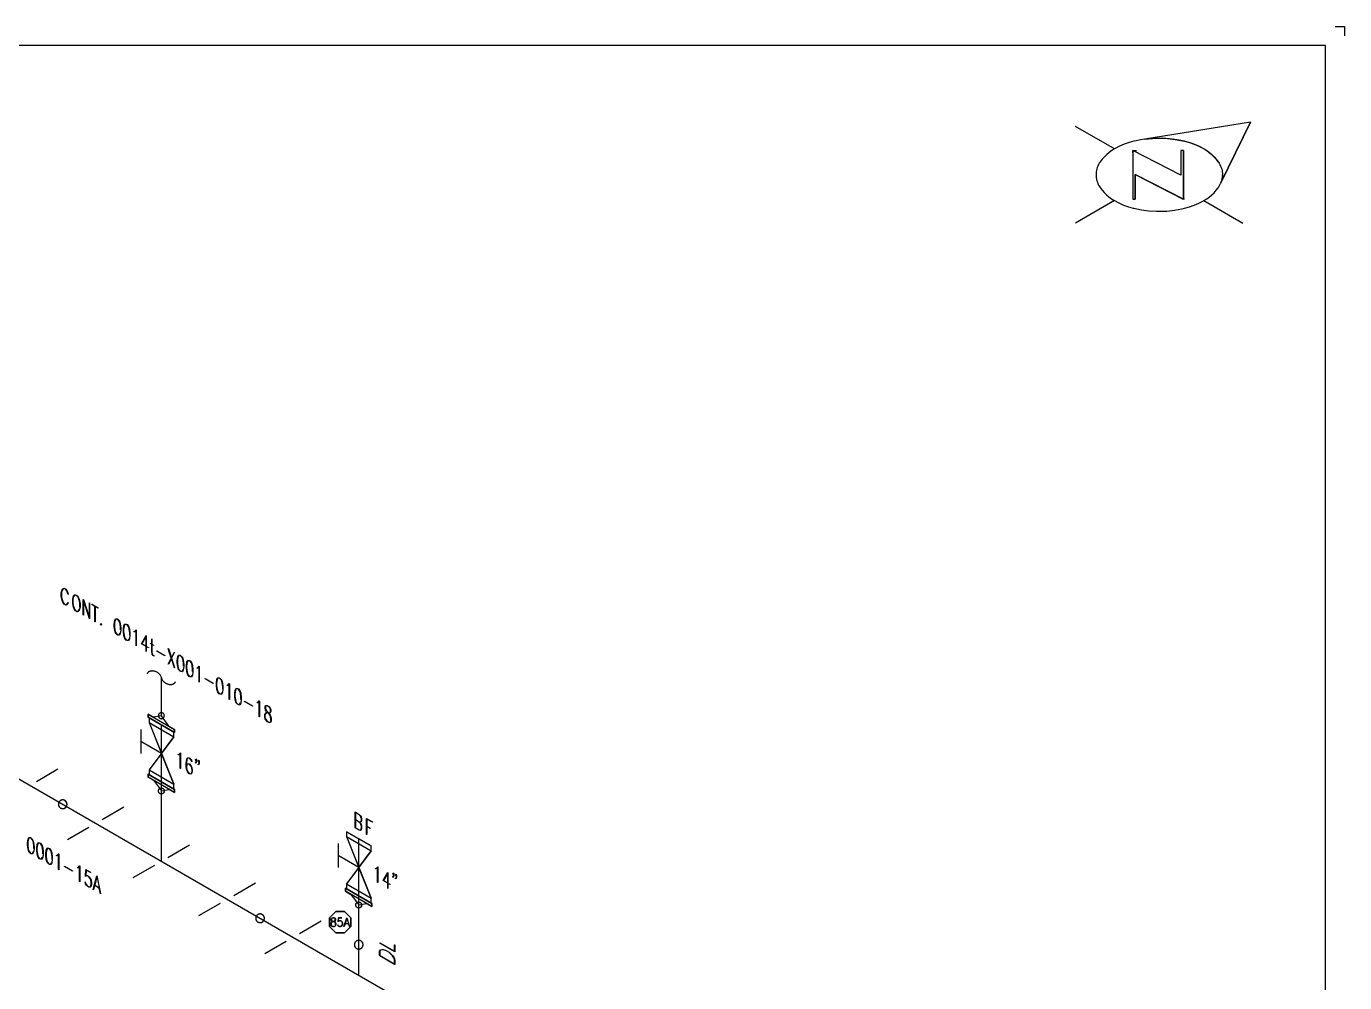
# Model space of a CAD drawing. Extents: x 0 to 17.2, y 0.1 to 11.3.
# Drawn here: x 8.57 to 17.21, y 5.03 to 11.29 of the extents above; entities that cross this region are included whole.
import ezdxf

# ---------------------------------------------------------------- set-up
doc = ezdxf.new("R2010")
doc.units = 0
doc.layers.get('0').update_dxf_attribs({"linetype": 'CONTINUOUS'})
for name, color, linetype in [('3', 1, 'CONTINUOUS'), ('BORDER', 3, 'CONTINUOUS'), ('BORDERTEXT', 7, 'CONTINUOUS'), ('COMP', 1, 'CONTINUOUS'), ('Continuation', 7, 'CONTINUOUS'), ('FITTINGS', 4, 'CONTINUOUS'), ('PART_PCML', 7, 'CONTINUOUS'), ('PIPE', 7, 'CONTINUOUS'), ('PIPE-ANNO', 150, 'CONTINUOUS'), ('TEXT', 7, 'CONTINUOUS'), ('UNAS.PIPE', 251, 'CONTINUOUS'), ('Welds', 7, 'CONTINUOUS')]:
    doc.layers.add(name, color=color, linetype=linetype)

msp = doc.modelspace()

# ---------------------------------------------------------------- linework, layer by layer
for points in [[(17.143, 11.2918), (17.2051, 11.2918)], [(17.2051, 11.2918), (17.2051, 11.2296)], [(10.9867, 5.2807), (10.9867, 5.236), (10.8873, 5.2934), (10.8873, 5.2951), (10.9846, 5.239), (10.9846, 5.2819), (10.9867, 5.2807)], [(10.9484, 5.2325), (10.9627, 5.2201), (10.9723, 5.2105), (10.982, 5.1967), (10.9867, 5.1817), (10.9867, 5.1528), (10.8863, 5.2107), (10.8863, 5.2396), (10.8911, 5.2491), (10.9007, 5.2519), (10.9104, 5.2503), (10.9247, 5.2461), (10.9484, 5.2325)], [(10.925, 5.2441), (10.9112, 5.2483), (10.9021, 5.2495), (10.8929, 5.2472), (10.8884, 5.2382), (10.8884, 5.2113), (10.9846, 5.1557), (10.9846, 5.1826), (10.9801, 5.1968), (10.971, 5.2097), (10.9619, 5.219), (10.9481, 5.2308)]]:
    msp.add_lwpolyline(points)
at = {"layer": '3'}
for points in [[(9.4669, 6.3051), (9.468, 6.3044), (9.4691, 6.3036), (9.4701, 6.3027), (9.4711, 6.3018), (9.472, 6.3008), (9.4729, 6.2997), (9.4736, 6.2986), (9.4743, 6.2974), (9.4749, 6.2962), (9.4754, 6.2949), (9.4758, 6.2937), (9.4761, 6.2923), (9.4764, 6.291), (9.4765, 6.2897), (9.4766, 6.2883), (9.4765, 6.287), (9.4764, 6.2856), (9.4761, 6.2843), (9.4758, 6.283), (9.4754, 6.2817), (9.4749, 6.2804), (9.4743, 6.2792), (9.4736, 6.278), (9.4729, 6.2769), (9.472, 6.2758), (9.4711, 6.2748), (9.4701, 6.2739), (9.4691, 6.273), (9.468, 6.2722), (9.4669, 6.2715), (9.4657, 6.2709), (9.4644, 6.2703), (9.4632, 6.2699), (9.4619, 6.2695), (9.4605, 6.2692), (9.4592, 6.269), (9.4578, 6.2689), (9.4565, 6.2689), (9.4551, 6.269), (9.4538, 6.2692), (9.4525, 6.2695), (9.4512, 6.2699), (9.4499, 6.2703), (9.4475, 6.2715), (9.4475, 6.2715), (9.4463, 6.2722), (9.4452, 6.273), (9.4442, 6.2739), (9.4432, 6.2748), (9.4423, 6.2758), (9.4415, 6.2769), (9.4407, 6.278), (9.44, 6.2792), (9.4394, 6.2804), (9.4389, 6.2817), (9.4385, 6.283), (9.4382, 6.2843), (9.4379, 6.2856), (9.4378, 6.287), (9.4378, 6.2883), (9.4378, 6.2897), (9.4379, 6.291), (9.4382, 6.2923), (9.4385, 6.2937), (9.4389, 6.2949), (9.4394, 6.2962), (9.44, 6.2974), (9.4407, 6.2986), (9.4415, 6.2997), (9.4423, 6.3008), (9.4432, 6.3018), (9.4442, 6.3027), (9.4452, 6.3036), (9.4463, 6.3044), (9.4475, 6.3051), (9.4487, 6.3057), (9.4499, 6.3063), (9.4512, 6.3068), (9.4525, 6.3071), (9.4538, 6.3074), (9.4551, 6.3076), (9.4565, 6.3077), (9.4578, 6.3077), (9.4592, 6.3076), (9.4605, 6.3074), (9.4619, 6.3071), (9.4632, 6.3068), (9.4644, 6.3063), (9.4669, 6.3051)], [(10.7591, 5.559), (10.7603, 5.5583), (10.7614, 5.5575), (10.7624, 5.5566), (10.7634, 5.5557), (10.7643, 5.5547), (10.7651, 5.5536), (10.7659, 5.5525), (10.7666, 5.5513), (10.7672, 5.5501), (10.7677, 5.5488), (10.7681, 5.5476), (10.7684, 5.5462), (10.7687, 5.5449), (10.7688, 5.5436), (10.7688, 5.5422), (10.7688, 5.5409), (10.7687, 5.5395), (10.7684, 5.5382), (10.7681, 5.5369), (10.7677, 5.5356), (10.7672, 5.5343), (10.7666, 5.5331), (10.7659, 5.5319), (10.7651, 5.5308), (10.7643, 5.5297), (10.7634, 5.5287), (10.7624, 5.5278), (10.7614, 5.5269), (10.7603, 5.5261), (10.7591, 5.5254), (10.7579, 5.5248), (10.7567, 5.5242), (10.7554, 5.5238), (10.7541, 5.5234), (10.7528, 5.5231), (10.7515, 5.5229), (10.7501, 5.5228), (10.7488, 5.5228), (10.7474, 5.5229), (10.7461, 5.5231), (10.7447, 5.5234), (10.7434, 5.5238), (10.7422, 5.5242), (10.7397, 5.5254), (10.7397, 5.5254), (10.7386, 5.5261), (10.7375, 5.5269), (10.7365, 5.5278), (10.7355, 5.5287), (10.7346, 5.5297), (10.7337, 5.5308), (10.733, 5.5319), (10.7323, 5.5331), (10.7317, 5.5343), (10.7312, 5.5356), (10.7308, 5.5369), (10.7305, 5.5382), (10.7302, 5.5395), (10.7301, 5.5409), (10.73, 5.5422), (10.7301, 5.5436), (10.7302, 5.5449), (10.7305, 5.5462), (10.7308, 5.5476), (10.7312, 5.5488), (10.7317, 5.5501), (10.7323, 5.5513), (10.733, 5.5525), (10.7337, 5.5536), (10.7346, 5.5547), (10.7355, 5.5557), (10.7365, 5.5566), (10.7375, 5.5575), (10.7386, 5.5583), (10.7397, 5.559), (10.7409, 5.5596), (10.7422, 5.5602), (10.7434, 5.5607), (10.7447, 5.561), (10.7461, 5.5613), (10.7474, 5.5615), (10.7488, 5.5616), (10.7501, 5.5616), (10.7515, 5.5615), (10.7528, 5.5613), (10.7541, 5.561), (10.7554, 5.5607), (10.7567, 5.5602), (10.7591, 5.559)]]:
    msp.add_lwpolyline(points, dxfattribs=at)
at = {"layer": 'BORDER'}
for points in [[(0.1692, 0.2247), (17.0808, 0.2247), (17.0808, 11.1675), (0.1692, 11.1675), (0.1692, 0.2247)], [(16.5888, 10.6656), (15.8965, 10.5534)], [(16.5888, 10.6656), (16.395, 10.2673)]]:
    msp.add_lwpolyline(points, dxfattribs=at)
at = {"layer": 'BORDERTEXT', "color": 7}
for points in [[(15.6985, 10.4897), (15.4431, 10.6372)], [(15.8251, 10.5401), (15.7932, 10.5313), (15.7621, 10.5203), (15.7318, 10.5072), (15.7025, 10.4919), (15.6985, 10.4897)], [(15.8965, 10.5534), (15.8678, 10.5489), (15.8392, 10.5433), (15.8251, 10.5401)], [(16.1576, 10.5401), (16.1087, 10.55), (16.0592, 10.5565), (16.0094, 10.5595), (15.9595, 10.559), (15.9098, 10.555), (15.8965, 10.5534)], [(16.2841, 10.4897), (16.2549, 10.5052), (16.2247, 10.5186), (16.1937, 10.5299), (16.162, 10.539), (16.1576, 10.5401)], [(15.6985, 10.4897), (15.6807, 10.4785), (15.6636, 10.4661), (15.6474, 10.4526), (15.6323, 10.4379), (15.6182, 10.4222), (15.6052, 10.4056), (15.6041, 10.4042)], [(15.8173, 10.4804), (15.8173, 10.1609)], [(16.1333, 10.3186), (15.8173, 10.4804)], [(15.8173, 10.4644), (15.8173, 10.4804)], [(15.8253, 10.4804), (15.8413, 10.4804)], [(16.1333, 10.4804), (16.1333, 10.3186)], [(16.1493, 10.4804), (16.1493, 10.1609)], [(16.3785, 10.4042), (16.3656, 10.4209), (16.3516, 10.4366), (16.3365, 10.4513), (16.3204, 10.465), (16.3035, 10.4775), (16.2856, 10.4888), (16.2841, 10.4897)], [(15.6041, 10.4042), (15.5986, 10.3958), (15.5936, 10.3872), (15.5893, 10.3781), (15.5856, 10.3688), (15.5826, 10.3593), (15.5802, 10.3496), (15.5786, 10.3397), (15.5776, 10.3298), (15.5773, 10.3207)], [(16.3785, 10.4042), (16.384, 10.3958), (16.389, 10.3872), (16.3933, 10.3781), (16.397, 10.3688), (16.4, 10.3593), (16.4024, 10.3496), (16.4041, 10.3397), (16.4051, 10.3298), (16.4053, 10.3207)], [(15.5773, 10.3207), (15.5776, 10.3107), (15.5787, 10.3007), (15.5804, 10.2909), (15.5828, 10.2812), (15.5859, 10.2717), (15.5897, 10.2624), (15.594, 10.2534), (15.599, 10.2447), (15.6041, 10.2371)], [(16.1493, 10.1609), (15.8333, 10.3227)], [(15.8333, 10.3227), (15.8333, 10.1609)], [(16.3945, 10.266), (16.398, 10.2754), (16.4008, 10.285), (16.403, 10.2947), (16.4044, 10.3046), (16.4052, 10.3146), (16.4053, 10.3207)], [(15.6041, 10.2371), (15.617, 10.2205), (15.631, 10.2047), (15.6461, 10.19), (15.6622, 10.1763), (15.6792, 10.1638), (15.697, 10.1525), (15.6985, 10.1516)], [(16.2841, 10.1516), (16.302, 10.1628), (16.319, 10.1752), (16.3352, 10.1887), (16.3503, 10.2034), (16.3644, 10.2191), (16.3774, 10.2357), (16.3785, 10.2371)], [(16.3785, 10.2371), (16.384, 10.2455), (16.389, 10.2542), (16.3933, 10.2632), (16.3945, 10.266)], [(15.6985, 10.1516), (15.4431, 10.0042)], [(15.6985, 10.1516), (15.7277, 10.1361), (15.7579, 10.1227), (15.7889, 10.1114), (15.8206, 10.1023), (15.8251, 10.1012)], [(15.8251, 10.1012), (15.874, 10.0913), (15.9234, 10.0848), (15.9732, 10.0818), (15.9913, 10.0816)], [(15.827, 10.1618), (15.8253, 10.1635)], [(15.9913, 10.0816), (16.0412, 10.0834), (16.0908, 10.0886), (16.1399, 10.0972), (16.1576, 10.1012)], [(16.1573, 10.1609), (16.1413, 10.1609)], [(16.1576, 10.1012), (16.1894, 10.11), (16.2205, 10.121), (16.2508, 10.1341), (16.2801, 10.1494), (16.2841, 10.1516)], [(16.2841, 10.1516), (16.5395, 10.0042)]]:
    msp.add_lwpolyline(points, dxfattribs=at)
at = {"layer": 'COMP'}
for points in [[(9.4572, 6.2883), (9.5089, 6.2983), (9.5434, 6.2784), (9.5434, 6.2983), (9.371, 6.3978), (9.371, 6.3779), (9.4054, 6.358), (9.4572, 6.2883)], [(9.371, 6.3978), (9.5434, 6.2983), (9.5434, 6.2784), (9.371, 6.3779), (9.371, 6.3978)], [(9.4054, 6.358), (9.4572, 6.2883), (9.5089, 6.2983)], [(10.7494, 5.5422), (10.8012, 5.5522), (10.8356, 5.5323), (10.8356, 5.5522), (10.6632, 5.6517), (10.6632, 5.6318), (10.6977, 5.6119), (10.7494, 5.5422)], [(10.6632, 5.6517), (10.8356, 5.5522), (10.8356, 5.5323), (10.6632, 5.6318), (10.6632, 5.6517)], [(10.6977, 5.6119), (10.7494, 5.5422), (10.8012, 5.5522)]]:
    msp.add_lwpolyline(points, dxfattribs=at)
at = {"layer": 'Continuation'}
for points in [[(8.8471, 7.5202), (8.8441, 7.512), (8.8381, 7.5055), (8.832, 7.5041), (8.82, 7.5111), (8.8139, 7.5195), (8.8079, 7.5329), (8.805, 7.5447), (8.802, 7.5613), (8.802, 7.5859), (8.805, 7.599), (8.8079, 7.6074), (8.8139, 7.6139), (8.82, 7.6154), (8.832, 7.6085), (8.8381, 7.5999), (8.8441, 7.5865), (8.8471, 7.5749), (8.8459, 7.5744), (8.843, 7.5857), (8.8373, 7.5985), (8.8317, 7.6064), (8.8204, 7.613), (8.8147, 7.6115), (8.8091, 7.6053), (8.8061, 7.5975), (8.8033, 7.5848), (8.8033, 7.5608), (8.8061, 7.5448), (8.8091, 7.5337), (8.8147, 7.5209), (8.8204, 7.513), (8.8317, 7.5064), (8.8373, 7.5079), (8.843, 7.5141), (8.8459, 7.522), (8.8471, 7.5202)], [(8.9214, 7.4774), (8.9185, 7.4691), (8.9125, 7.4625), (8.9064, 7.4612), (8.8944, 7.4681), (8.8883, 7.4765), (8.8823, 7.49), (8.8794, 7.5017), (8.8764, 7.5183), (8.8764, 7.5429), (8.8794, 7.5561), (8.8823, 7.5644), (8.8883, 7.5709), (8.8944, 7.5725), (8.9064, 7.5655), (8.9125, 7.557), (8.9185, 7.5435), (8.9214, 7.5318), (8.9245, 7.5152), (8.9245, 7.4906), (8.9214, 7.4774)], [(8.9231, 7.4916), (8.9231, 7.5157), (8.9203, 7.5316), (8.9174, 7.5428), (8.9117, 7.5556), (8.9061, 7.5635), (8.8947, 7.57), (8.8891, 7.5686), (8.8835, 7.5623), (8.8805, 7.5546), (8.8777, 7.5419), (8.8777, 7.5178), (8.8805, 7.5019), (8.8835, 7.4907), (8.8891, 7.478), (8.8947, 7.47), (8.9061, 7.4635), (8.9117, 7.4649), (8.9174, 7.4712), (8.9203, 7.4789)], [(8.9871, 7.4155), (8.9857, 7.4163), (8.9462, 7.5378), (8.9462, 7.4392), (8.9449, 7.4399), (8.9449, 7.5422), (8.9463, 7.5414), (8.9858, 7.42), (8.9858, 7.5186), (8.9871, 7.5178), (8.9871, 7.4155)], [(9.0222, 7.3953), (9.0222, 7.4964), (9.0024, 7.5078), (9.0024, 7.5101), (9.0433, 7.4865), (9.0433, 7.4842), (9.0235, 7.4957), (9.0235, 7.3945), (9.0222, 7.3953)], [(9.0622, 7.3708), (9.0584, 7.3793), (9.0622, 7.3835), (9.066, 7.3749), (9.0622, 7.3708)], [(9.1883, 7.3185), (9.1822, 7.3069), (9.1731, 7.3072), (9.167, 7.3107), (9.1579, 7.3209), (9.1519, 7.3395), (9.1489, 7.3658), (9.1489, 7.3807), (9.1519, 7.4036), (9.1579, 7.4153), (9.167, 7.415), (9.1731, 7.4116), (9.1822, 7.4013), (9.1883, 7.3826), (9.1912, 7.3564), (9.1912, 7.3414), (9.1883, 7.3185)], [(9.1899, 7.3425), (9.1899, 7.3568), (9.1869, 7.3826), (9.1813, 7.3999), (9.1729, 7.4094), (9.1672, 7.4127), (9.1588, 7.4129), (9.1532, 7.4021), (9.1503, 7.3796), (9.1503, 7.3654), (9.1532, 7.3396), (9.1588, 7.3223), (9.1672, 7.3127), (9.1729, 7.3094), (9.1813, 7.3092), (9.1869, 7.3201)], [(9.248, 7.284), (9.2419, 7.2724), (9.2328, 7.2727), (9.2268, 7.2762), (9.2177, 7.2864), (9.2116, 7.305), (9.2087, 7.3313), (9.2087, 7.3462), (9.2116, 7.3691), (9.2177, 7.3808), (9.2268, 7.3806), (9.2328, 7.3771), (9.2419, 7.3668), (9.248, 7.3481), (9.2509, 7.3219), (9.2509, 7.3069), (9.248, 7.284)], [(9.2496, 7.308), (9.2496, 7.3223), (9.2467, 7.3481), (9.2411, 7.3654), (9.2326, 7.3749), (9.227, 7.3782), (9.2185, 7.3784), (9.2129, 7.3676), (9.21, 7.3451), (9.21, 7.3309), (9.2129, 7.3051), (9.2185, 7.2878), (9.227, 7.2782), (9.2326, 7.2749), (9.2411, 7.2748), (9.2467, 7.2856)], [(9.2931, 7.2389), (9.2918, 7.2396), (9.2918, 7.3393), (9.2841, 7.3307), (9.2782, 7.3293), (9.2775, 7.3316), (9.2833, 7.3332), (9.2922, 7.3428), (9.2931, 7.3422), (9.2931, 7.2389)], [(9.3727, 7.2282), (9.3727, 7.2259), (9.3587, 7.234), (9.3587, 7.201), (9.3574, 7.2018), (9.3574, 7.2348), (9.3275, 7.252), (9.3577, 7.3049), (9.3587, 7.3044), (9.3587, 7.2362)], [(9.3574, 7.237), (9.3574, 7.3005), (9.3302, 7.2527), (9.3574, 7.237)], [(9.409, 7.171), (9.403, 7.1745), (9.3968, 7.1831), (9.3938, 7.2001), (9.3938, 7.2479), (9.3857, 7.2525), (9.3857, 7.2547), (9.3938, 7.2501), (9.3938, 7.2831), (9.3951, 7.2823), (9.3951, 7.2493), (9.4061, 7.2429), (9.4061, 7.2407), (9.3951, 7.2471), (9.3951, 7.1996), (9.398, 7.184), (9.4034, 7.1764), (9.409, 7.1731), (9.409, 7.171)], [(9.4279, 7.206), (9.4805, 7.1757), (9.4805, 7.1734), (9.4279, 7.2038), (9.4279, 7.206)], [(9.5426, 7.0944), (9.5227, 7.1554), (9.5029, 7.1174), (9.5017, 7.1191), (9.5219, 7.158), (9.5017, 7.2201), (9.5029, 7.2206), (9.5227, 7.1595), (9.5426, 7.1977), (9.5437, 7.1959), (9.5236, 7.1569), (9.5437, 7.0948), (9.5426, 7.0944)], [(9.6007, 7.0804), (9.5946, 7.0688), (9.5855, 7.0691), (9.5794, 7.0726), (9.5703, 7.0827), (9.5643, 7.1014), (9.5613, 7.1277), (9.5613, 7.1426), (9.5643, 7.1655), (9.5703, 7.1772), (9.5794, 7.1769), (9.5855, 7.1735), (9.5946, 7.1632), (9.6007, 7.1445), (9.6036, 7.1183), (9.6036, 7.1033), (9.6007, 7.0804)], [(9.6023, 7.1044), (9.6023, 7.1187), (9.5993, 7.1445), (9.5937, 7.1618), (9.5853, 7.1713), (9.5796, 7.1746), (9.5712, 7.1748), (9.5656, 7.164), (9.5627, 7.1415), (9.5627, 7.1272), (9.5656, 7.1015), (9.5712, 7.0842), (9.5796, 7.0746), (9.5853, 7.0713), (9.5937, 7.0711), (9.5993, 7.082)], [(9.6604, 7.0459), (9.6543, 7.0343), (9.6452, 7.0346), (9.6392, 7.0381), (9.6301, 7.0483), (9.624, 7.0669), (9.6211, 7.0932), (9.6211, 7.1081), (9.624, 7.131), (9.6301, 7.1427), (9.6392, 7.1425), (9.6452, 7.139), (9.6543, 7.1287), (9.6604, 7.11), (9.6633, 7.0838), (9.6633, 7.0688), (9.6604, 7.0459)], [(9.662, 7.0699), (9.662, 7.0842), (9.6591, 7.11), (9.6535, 7.1273), (9.6451, 7.1368), (9.6394, 7.1401), (9.631, 7.1403), (9.6253, 7.1295), (9.6224, 7.107), (9.6224, 7.0928), (9.6253, 7.067), (9.631, 7.0497), (9.6394, 7.0401), (9.6451, 7.0368), (9.6535, 7.0367), (9.6591, 7.0475)], [(9.7055, 7.0008), (9.7042, 7.0015), (9.7042, 7.1012), (9.6965, 7.0926), (9.6906, 7.0912), (9.6899, 7.0935), (9.6957, 7.0951), (9.7046, 7.1047), (9.7055, 7.1041), (9.7055, 7.0008)], [(9.7442, 7.0234), (9.7967, 6.9931), (9.7967, 6.9908), (9.7442, 7.0212), (9.7442, 7.0234)], [(9.8572, 6.9323), (9.8511, 6.9207), (9.842, 6.921), (9.8359, 6.9245), (9.8269, 6.9347), (9.8208, 6.9533), (9.8179, 6.9796), (9.8179, 6.9945), (9.8208, 7.0174), (9.8269, 7.0291), (9.8359, 7.0288), (9.842, 7.0254), (9.8511, 7.0151), (9.8572, 6.9964), (9.8601, 6.9702), (9.8601, 6.9552), (9.8572, 6.9323)], [(9.8588, 6.9563), (9.8588, 6.9706), (9.8558, 6.9964), (9.8503, 7.0137), (9.8418, 7.0232), (9.8362, 7.0265), (9.8277, 7.0267), (9.8221, 7.0159), (9.8192, 6.9934), (9.8192, 6.9792), (9.8221, 6.9534), (9.8277, 6.9361), (9.8362, 6.9265), (9.8418, 6.9232), (9.8503, 6.923), (9.8558, 6.9339)], [(9.9023, 6.8872), (9.901, 6.8879), (9.901, 6.9876), (9.8933, 6.979), (9.8874, 6.9776), (9.8867, 6.9799), (9.8925, 6.9815), (9.9014, 6.9911), (9.9023, 6.9905), (9.9023, 6.8872)], [(9.9767, 6.8633), (9.9706, 6.8517), (9.9615, 6.852), (9.9554, 6.8555), (9.9464, 6.8657), (9.9403, 6.8843), (9.9373, 6.9106), (9.9373, 6.9255), (9.9403, 6.9484), (9.9464, 6.9601), (9.9554, 6.9599), (9.9615, 6.9564), (9.9706, 6.9461), (9.9767, 6.9274), (9.9796, 6.9012), (9.9796, 6.8862), (9.9767, 6.8633)], [(9.9783, 6.8873), (9.9783, 6.9016), (9.9753, 6.9274), (9.9697, 6.9447), (9.9613, 6.9542), (9.9556, 6.9575), (9.9472, 6.9577), (9.9416, 6.9469), (9.9387, 6.9244), (9.9387, 6.9102), (9.9416, 6.8844), (9.9472, 6.8671), (9.9556, 6.8575), (9.9613, 6.8542), (9.9697, 6.8541), (9.9753, 6.8649)], [(10.0007, 6.8753), (10.0533, 6.845), (10.0533, 6.8427), (10.0007, 6.8731), (10.0007, 6.8753)], [(10.0991, 6.7736), (10.0977, 6.7743), (10.0977, 6.874), (10.0901, 6.8654), (10.0841, 6.864), (10.0835, 6.8663), (10.0892, 6.8679), (10.0981, 6.8775), (10.0991, 6.8769), (10.0991, 6.7736)], [(10.1462, 6.8085), (10.1401, 6.8172), (10.1371, 6.8293), (10.1371, 6.8396), (10.1401, 6.8482), (10.1493, 6.8479), (10.1612, 6.8411), (10.1703, 6.8308), (10.1734, 6.8186), (10.1734, 6.8083), (10.1703, 6.7998), (10.1642, 6.7981), (10.158, 6.7992), (10.1583, 6.7989), (10.1672, 6.7887), (10.1734, 6.7752), (10.1763, 6.7633), (10.1763, 6.7482), (10.1703, 6.7364), (10.1612, 6.7367), (10.1493, 6.7436), (10.1403, 6.7537), (10.1371, 6.7607), (10.1341, 6.7725), (10.1341, 6.7877), (10.1371, 6.7961), (10.1432, 6.8026), (10.1525, 6.8024)], [(10.1552, 6.8019), (10.1637, 6.8007), (10.1693, 6.802), (10.1721, 6.8096), (10.1721, 6.8188), (10.1693, 6.8294), (10.161, 6.839), (10.1495, 6.8456), (10.1411, 6.8457), (10.1384, 6.8383), (10.1384, 6.8291), (10.1411, 6.8183), (10.1467, 6.8105), (10.1552, 6.8019)], [(10.175, 6.7495), (10.175, 6.7635), (10.1722, 6.7745), (10.1666, 6.7872), (10.158, 6.7969), (10.1552, 6.7997), (10.1525, 6.8), (10.1439, 6.8003), (10.1383, 6.7941), (10.1355, 6.7864), (10.1355, 6.7723), (10.1383, 6.7614), (10.141, 6.7552), (10.1495, 6.7456), (10.161, 6.739), (10.1694, 6.7388)]]:
    msp.add_lwpolyline(points, dxfattribs=at)
at = {"layer": 'FITTINGS'}
for points in [[(9.5379, 6.3014), (9.5379, 6.3325), (9.4572, 6.5346), (9.5379, 6.6434), (9.5379, 6.6745), (9.3764, 6.7677), (9.3764, 6.7366), (9.4572, 6.5346), (9.3764, 6.4258), (9.3764, 6.3947), (9.5379, 6.3014)], [(9.3764, 6.7677), (9.5379, 6.6745)], [(9.3764, 6.7366), (9.5379, 6.6434)], [(9.3764, 6.7366), (9.5379, 6.3325)], [(9.3225, 6.69), (9.3225, 6.5346)], [(9.4572, 6.5346), (9.3225, 6.6123)], [(9.5379, 6.6434), (9.3764, 6.4258)], [(8.639, 6.3506), (8.7803, 6.4323)], [(9.3764, 6.4258), (9.5379, 6.3325)], [(9.3764, 6.3947), (9.5379, 6.3014)], [(9.0697, 6.1019), (9.2111, 6.1836)], [(8.8417, 5.9703), (8.9831, 6.0519)], [(10.8302, 5.5553), (10.8302, 5.5864), (10.7494, 5.7885), (10.8302, 5.8973), (10.8302, 5.9284), (10.6687, 6.0216), (10.6687, 5.9905), (10.7494, 5.7885), (10.6687, 5.6797), (10.6687, 5.6486), (10.8302, 5.5553)], [(10.6687, 6.0216), (10.8302, 5.9284)], [(10.6687, 5.9905), (10.8302, 5.8973)], [(10.6687, 5.9905), (10.8302, 5.5864)], [(9.5005, 5.8532), (9.6419, 5.9349)], [(10.6148, 5.9439), (10.6148, 5.7885)], [(10.8302, 5.8973), (10.6687, 5.6797)], [(9.2725, 5.7216), (9.4138, 5.8032)], [(10.7494, 5.7885), (10.6148, 5.8662)], [(9.9312, 5.6045), (10.0726, 5.6862)], [(10.6687, 5.6797), (10.8302, 5.5864)], [(10.6687, 5.6486), (10.8302, 5.5553)], [(9.7032, 5.4729), (9.8446, 5.5545)], [(10.362, 5.3558), (10.5034, 5.4375)], [(10.134, 5.2242), (10.2754, 5.3058)]]:
    msp.add_lwpolyline(points, dxfattribs=at)
at = {"layer": 'PART_PCML'}
for points in [[(10.5988, 5.4997), (10.558, 5.4589), (10.558, 5.4013), (10.5988, 5.3606), (10.6564, 5.3606), (10.6971, 5.4013), (10.6971, 5.4589), (10.6564, 5.4997), (10.5988, 5.4997)], [(10.558, 5.4013), (10.5988, 5.3606), (10.6564, 5.3606), (10.6971, 5.4013), (10.6971, 5.4589), (10.6564, 5.4997), (10.5988, 5.4997), (10.558, 5.4589), (10.558, 5.4013)], [(10.558, 5.4589), (10.5988, 5.4997), (10.6564, 5.4997), (10.6971, 5.4589), (10.6971, 5.4013), (10.6564, 5.3606), (10.5988, 5.3606), (10.558, 5.4013), (10.558, 5.4589), (10.5988, 5.4997)], [(10.5766, 5.436), (10.572, 5.439), (10.5697, 5.4447), (10.5697, 5.4506), (10.572, 5.4564), (10.579, 5.4592), (10.5879, 5.4592), (10.5948, 5.4564), (10.5971, 5.4506), (10.5971, 5.4447), (10.5948, 5.439), (10.5902, 5.436), (10.5855, 5.4346), (10.5857, 5.4345), (10.5924, 5.4317), (10.597, 5.4261), (10.5993, 5.4203), (10.5993, 5.4118), (10.5947, 5.4032), (10.5879, 5.4004), (10.579, 5.4004), (10.5722, 5.4032), (10.5698, 5.4061), (10.5675, 5.4118), (10.5675, 5.4203), (10.5698, 5.4261), (10.5744, 5.4317), (10.5814, 5.4346)], [(10.5834, 5.4352), (10.5898, 5.4373), (10.594, 5.4399), (10.5961, 5.445), (10.5961, 5.4502), (10.594, 5.4553), (10.5877, 5.458), (10.5791, 5.458), (10.5728, 5.4553), (10.5707, 5.4502), (10.5707, 5.445), (10.5728, 5.4399), (10.577, 5.4373), (10.5834, 5.4352)], [(10.6134, 5.4123), (10.6156, 5.4069), (10.6176, 5.4043), (10.624, 5.4016), (10.6305, 5.4016), (10.6369, 5.4043), (10.6411, 5.4095), (10.6432, 5.4175), (10.6432, 5.4229), (10.6411, 5.4309), (10.6369, 5.4361), (10.6305, 5.4388), (10.624, 5.4388), (10.6176, 5.4361), (10.6145, 5.4322), (10.6169, 5.4592), (10.6393, 5.4592), (10.6393, 5.458), (10.6178, 5.458), (10.6158, 5.4357), (10.6171, 5.4372), (10.6239, 5.44), (10.6306, 5.44), (10.6374, 5.4372), (10.642, 5.4315), (10.6442, 5.423), (10.6442, 5.4174), (10.642, 5.4089), (10.6374, 5.4032), (10.6306, 5.4004), (10.6239, 5.4004), (10.6171, 5.4032), (10.6147, 5.4061), (10.6125, 5.4116), (10.6134, 5.4123)], [(10.689, 5.4012), (10.6882, 5.4008), (10.6824, 5.4196), (10.6597, 5.4196), (10.6539, 5.4008), (10.653, 5.4012), (10.6707, 5.4592), (10.6714, 5.4592), (10.689, 5.4012)], [(10.6711, 5.4569), (10.6601, 5.4208), (10.682, 5.4208)], [(10.5983, 5.4121), (10.5983, 5.42), (10.5962, 5.4253), (10.592, 5.4306), (10.5855, 5.4333), (10.5834, 5.434), (10.5814, 5.4333), (10.5749, 5.4306), (10.5707, 5.4253), (10.5685, 5.42), (10.5685, 5.4121), (10.5707, 5.4069), (10.5727, 5.4043), (10.5791, 5.4016), (10.5877, 5.4016), (10.5941, 5.4043)]]:
    msp.add_lwpolyline(points, dxfattribs=at)
at = {"layer": 'PIPE'}
for points in [[(16.3785, 10.4042), (16.384, 10.3958), (16.389, 10.3872), (16.3933, 10.3781), (16.397, 10.3688), (16.4, 10.3593), (16.4024, 10.3496), (16.4041, 10.3397), (16.4051, 10.3298), (16.4053, 10.3207), (16.405, 10.3107), (16.404, 10.3007), (16.4022, 10.2909), (16.3998, 10.2812), (16.3967, 10.2717), (16.395, 10.2673), (16.5888, 10.6656), (15.8965, 10.5534), (15.9462, 10.5583), (15.996, 10.5597), (16.0459, 10.5576), (16.0955, 10.5521), (16.1445, 10.5431), (16.1576, 10.5401), (16.1894, 10.5313), (16.2205, 10.5203), (16.2508, 10.5072), (16.2801, 10.4919), (16.2841, 10.4897), (16.302, 10.4785), (16.319, 10.4661), (16.3352, 10.4526), (16.3503, 10.4379), (16.3644, 10.4222), (16.3774, 10.4056), (16.3785, 10.4042)], [(16.1476, 10.1618), (16.1493, 10.1635), (16.1493, 10.4804), (16.1333, 10.4804), (16.1333, 10.3186), (15.8173, 10.4804), (15.8173, 10.4644), (15.8173, 10.1609), (15.8333, 10.1609), (15.8333, 10.3227), (16.1476, 10.1618)], [(4.9555, 8.4272), (13.6153, 3.4275)], [(9.4572, 5.8282), (9.4572, 6.7211)], [(10.7494, 5.0821), (10.7494, 5.975)]]:
    msp.add_lwpolyline(points, dxfattribs=at)
at = {"layer": 'PIPE-ANNO'}
for points in [[(9.4572, 7.0295), (9.4567, 7.0322), (9.4559, 7.0349), (9.455, 7.0376), (9.4538, 7.0403), (9.4524, 7.0429), (9.4508, 7.0455), (9.449, 7.0481), (9.447, 7.0506), (9.4448, 7.053), (9.4424, 7.0553), (9.4399, 7.0576), (9.4373, 7.0597), (9.4345, 7.0617), (9.4315, 7.0636), (9.4285, 7.0653), (9.4254, 7.0669), (9.4222, 7.0683), (9.4189, 7.0696), (9.4156, 7.0707), (9.4123, 7.0716), (9.4089, 7.0724), (9.4056, 7.0729), (9.4022, 7.0733), (9.3989, 7.0735), (9.3957, 7.0735), (9.3925, 7.0733), (9.3894, 7.0729), (9.3864, 7.0724), (9.3835, 7.0716), (9.3808, 7.0707), (9.3781, 7.0696), (9.3757, 7.0683), (9.3734, 7.0669), (9.3712, 7.0653), (9.3693, 7.0636), (9.3675, 7.0617), (9.366, 7.0597), (9.3647, 7.0576), (9.3637, 7.0556)], [(9.4572, 7.0295), (9.4577, 7.0268), (9.4584, 7.0241), (9.4593, 7.0214), (9.4605, 7.0188), (9.4619, 7.0161), (9.4635, 7.0135), (9.4653, 7.0109), (9.4673, 7.0084), (9.4695, 7.006), (9.4719, 7.0037), (9.4744, 7.0014), (9.4771, 6.9993), (9.4799, 6.9973), (9.4828, 6.9954), (9.4858, 6.9937), (9.4889, 6.9921), (9.4921, 6.9907), (9.4954, 6.9894), (9.4987, 6.9883), (9.5021, 6.9874), (9.5054, 6.9867), (9.5088, 6.9861), (9.5121, 6.9857), (9.5154, 6.9855), (9.5186, 6.9855), (9.5218, 6.9857), (9.5249, 6.9861), (9.5279, 6.9867), (9.5308, 6.9874), (9.5336, 6.9883), (9.5362, 6.9894), (9.5387, 6.9907), (9.541, 6.9921), (9.5431, 6.9937), (9.545, 6.9954), (9.5468, 6.9973), (9.5483, 6.9993), (9.5497, 7.0014), (9.5507, 7.0034)]]:
    msp.add_lwpolyline(points, dxfattribs=at)
at = {"layer": 'TEXT'}
for points in [[(9.5825, 6.4346), (9.5812, 6.4354), (9.5812, 6.5351), (9.5735, 6.5265), (9.5676, 6.5251), (9.5669, 6.5274), (9.5727, 6.5289), (9.5816, 6.5386), (9.5825, 6.538), (9.5825, 6.4346)], [(9.6235, 6.4602), (9.6296, 6.4669), (9.6386, 6.4667), (9.6417, 6.4649), (9.6507, 6.4547), (9.6568, 6.441), (9.6598, 6.4243), (9.6598, 6.4191), (9.6568, 6.4058), (9.6507, 6.3992), (9.6417, 6.3995), (9.6386, 6.4013), (9.6296, 6.4114), (9.6235, 6.425), (9.6205, 6.4467), (9.6205, 6.4713), (9.6234, 6.4942), (9.6264, 6.5026), (9.6296, 6.5058), (9.6386, 6.5056), (9.6446, 6.5022), (9.6538, 6.4918), (9.6568, 6.48), (9.6556, 6.4795), (9.6528, 6.4905), (9.6444, 6.5), (9.6388, 6.5033), (9.6302, 6.5035), (9.6276, 6.5004), (9.6247, 6.4926), (9.6218, 6.4702), (9.6218, 6.4528)], [(9.6838, 6.4866), (9.68, 6.4952), (9.6838, 6.4994), (9.6874, 6.4914), (9.6874, 6.4809), (9.6844, 6.4725), (9.6814, 6.4692), (9.6804, 6.4715), (9.6832, 6.4746), (9.6861, 6.4822), (9.6861, 6.4891)], [(9.7036, 6.479), (9.7014, 6.4765), (9.6975, 6.4851), (9.7014, 6.4893), (9.7049, 6.4813), (9.7049, 6.4708), (9.7019, 6.4624), (9.6989, 6.4591), (9.6979, 6.4614), (9.7008, 6.4644), (9.7036, 6.4721), (9.7036, 6.479)], [(9.6218, 6.446), (9.6246, 6.4255), (9.6302, 6.4129), (9.6388, 6.4033), (9.6415, 6.4017), (9.65, 6.4015), (9.6556, 6.4076), (9.6585, 6.4202), (9.6585, 6.4247), (9.6556, 6.4406), (9.65, 6.4531), (9.6415, 6.4628), (9.6388, 6.4644), (9.6302, 6.4645), (9.6246, 6.4585), (9.6218, 6.446)], [(10.762, 6.0763), (10.7652, 6.0693), (10.7682, 6.0574), (10.7682, 6.0422), (10.7652, 6.0339), (10.762, 6.0305), (10.753, 6.0308), (10.726, 6.0464), (10.726, 6.1508), (10.753, 6.1352), (10.762, 6.1249), (10.7652, 6.118), (10.7682, 6.1061), (10.7682, 6.0958), (10.7652, 6.0874), (10.762, 6.084), (10.755, 6.0842)], [(10.7273, 6.1013), (10.7529, 6.0866), (10.7614, 6.0864), (10.7641, 6.0894), (10.7669, 6.0971), (10.7669, 6.1063), (10.7641, 6.1172), (10.7614, 6.1234), (10.7529, 6.133), (10.7273, 6.1478), (10.7273, 6.1013)], [(10.7273, 6.0991), (10.7273, 6.0478), (10.7529, 6.033), (10.7614, 6.0328), (10.7641, 6.0359), (10.7669, 6.0436), (10.7669, 6.0576), (10.7641, 6.0685), (10.7614, 6.0747), (10.7529, 6.0843)], [(10.8244, 6.043), (10.8017, 6.0561), (10.8017, 6.0037), (10.8004, 6.0044), (10.8004, 6.1078), (10.839, 6.0855), (10.839, 6.0833), (10.8017, 6.1048), (10.8017, 6.0584), (10.8244, 6.0452), (10.8244, 6.043)], [(8.6205, 5.8875), (8.6144, 5.8758), (8.6053, 5.8762), (8.5993, 5.8797), (8.5902, 5.8898), (8.5841, 5.9085), (8.5812, 5.9347), (8.5812, 5.9497), (8.5841, 5.9726), (8.5902, 5.9842), (8.5993, 5.984), (8.6053, 5.9805), (8.6144, 5.9702), (8.6205, 5.9516), (8.6234, 5.9253), (8.6234, 5.9104), (8.6205, 5.8875)], [(8.6221, 5.9115), (8.6221, 5.9257), (8.6192, 5.9515), (8.6136, 5.9688), (8.6052, 5.9784), (8.5995, 5.9816), (8.5911, 5.9818), (8.5854, 5.971), (8.5825, 5.9486), (8.5825, 5.9343), (8.5854, 5.9085), (8.5911, 5.8912), (8.5995, 5.8817), (8.6052, 5.8784), (8.6136, 5.8782), (8.6192, 5.889)], [(8.6803, 5.853), (8.6742, 5.8413), (8.6651, 5.8417), (8.659, 5.8452), (8.65, 5.8553), (8.6439, 5.874), (8.6409, 5.9003), (8.6409, 5.9152), (8.6439, 5.9381), (8.65, 5.9497), (8.659, 5.9495), (8.6651, 5.946), (8.6742, 5.9358), (8.6803, 5.9171), (8.6832, 5.8908), (8.6832, 5.8759), (8.6803, 5.853)], [(8.6819, 5.877), (8.6819, 5.8912), (8.6789, 5.917), (8.6733, 5.9343), (8.6649, 5.9439), (8.6592, 5.9472), (8.6508, 5.9473), (8.6452, 5.9365), (8.6423, 5.9141), (8.6423, 5.8998), (8.6452, 5.874), (8.6508, 5.8567), (8.6592, 5.8472), (8.6649, 5.8439), (8.6733, 5.8437), (8.6789, 5.8545)], [(8.74, 5.8185), (8.7339, 5.8068), (8.7248, 5.8072), (8.7188, 5.8107), (8.7097, 5.8208), (8.7036, 5.8395), (8.7007, 5.8658), (8.7007, 5.8807), (8.7036, 5.9036), (8.7097, 5.9152), (8.7188, 5.915), (8.7248, 5.9115), (8.7339, 5.9013), (8.74, 5.8826), (8.7429, 5.8563), (8.7429, 5.8414), (8.74, 5.8185)], [(8.7416, 5.8425), (8.7416, 5.8567), (8.7387, 5.8825), (8.7331, 5.8998), (8.7247, 5.9094), (8.719, 5.9127), (8.7106, 5.9128), (8.7049, 5.902), (8.702, 5.8796), (8.702, 5.8653), (8.7049, 5.8395), (8.7106, 5.8222), (8.719, 5.8127), (8.7247, 5.8094), (8.7331, 5.8092), (8.7387, 5.8201)], [(8.7851, 5.7733), (8.7838, 5.7741), (8.7838, 5.8737), (8.7761, 5.8652), (8.7702, 5.8638), (8.7695, 5.8661), (8.7753, 5.8676), (8.7842, 5.8772), (8.7851, 5.8767), (8.7851, 5.7733)], [(8.8238, 5.796), (8.8763, 5.7656), (8.8763, 5.7634), (8.8238, 5.7937), (8.8238, 5.796)], [(8.9222, 5.6942), (8.9208, 5.695), (8.9208, 5.7946), (8.9132, 5.7861), (8.9072, 5.7847), (8.9065, 5.787), (8.9123, 5.7885), (8.9212, 5.7981), (8.9222, 5.7976), (8.9222, 5.6942)], [(10.8748, 5.6885), (10.8734, 5.6893), (10.8734, 5.789), (10.8658, 5.7804), (10.8599, 5.779), (10.8592, 5.7813), (10.865, 5.7828), (10.8739, 5.7925), (10.8748, 5.7919), (10.8748, 5.6885)], [(8.9585, 5.6933), (8.9614, 5.682), (8.9641, 5.6759), (8.9726, 5.6663), (8.9812, 5.6613), (8.9897, 5.6611), (8.9953, 5.6672), (8.9981, 5.6798), (8.9981, 5.6892), (8.9953, 5.7051), (8.9897, 5.7176), (8.9812, 5.7273), (8.9726, 5.7322), (8.9641, 5.7324), (8.96, 5.7277), (8.9631, 5.774), (8.993, 5.7567), (8.993, 5.7545), (8.9643, 5.771), (8.9617, 5.733), (8.9634, 5.7347), (8.9724, 5.7345), (8.9813, 5.7293), (8.9903, 5.7192), (8.9965, 5.7055), (8.9994, 5.6887), (8.9994, 5.6787), (8.9965, 5.6654), (8.9903, 5.6588), (8.9813, 5.6591), (8.9724, 5.6643), (8.9634, 5.6743), (8.9602, 5.6813), (8.9573, 5.6929), (8.9585, 5.6933)], [(9.0591, 5.6156), (9.058, 5.6155), (9.0503, 5.6533), (9.0201, 5.6707), (9.0124, 5.6419), (9.0112, 5.6433), (9.0347, 5.7326), (9.0356, 5.7321), (9.0591, 5.6156)], [(9.0352, 5.7282), (9.0205, 5.6727), (9.0498, 5.6558)], [(10.9543, 5.6779), (10.9543, 5.6756), (10.9404, 5.6837), (10.9404, 5.6506), (10.9391, 5.6514), (10.9391, 5.6844), (10.9092, 5.7017), (10.9394, 5.7546), (10.9404, 5.754), (10.9404, 5.6859)], [(10.9391, 5.6867), (10.9391, 5.7502), (10.9118, 5.7024), (10.9391, 5.6867)], [(10.9761, 5.7405), (10.9723, 5.7491), (10.9761, 5.7533), (10.9797, 5.7453), (10.9797, 5.7348), (10.9767, 5.7264), (10.9737, 5.7231), (10.9727, 5.7254), (10.9755, 5.7285), (10.9784, 5.7361), (10.9784, 5.743)], [(10.9959, 5.7329), (10.9936, 5.7304), (10.9898, 5.739), (10.9936, 5.7432), (10.9972, 5.7352), (10.9972, 5.7247), (10.9942, 5.7163), (10.9912, 5.713), (10.9902, 5.7153), (10.9931, 5.7183), (10.9959, 5.726), (10.9959, 5.7329)]]:
    msp.add_lwpolyline(points, dxfattribs=at)
at = {"layer": 'UNAS.PIPE'}
for points in [[(9.4572, 6.7808), (9.4572, 7.0295)], [(9.4572, 6.7808), (9.4054, 6.7709), (9.371, 6.7908), (9.371, 6.7709), (9.5434, 6.6713), (9.5434, 6.6912), (9.5089, 6.7111), (9.4572, 6.7808)], [(9.5434, 6.6713), (9.371, 6.7709), (9.371, 6.7908), (9.5434, 6.6912), (9.5434, 6.6713)], [(9.5089, 6.7111), (9.4572, 6.7808), (9.4054, 6.7709)], [(9.4766, 6.7808), (9.4765, 6.7822), (9.4764, 6.7835), (9.4761, 6.7848), (9.4758, 6.7862), (9.4754, 6.7874), (9.4749, 6.7887), (9.4743, 6.7899), (9.4736, 6.7911), (9.4729, 6.7922), (9.472, 6.7933), (9.4711, 6.7943), (9.4701, 6.7952), (9.4691, 6.7961), (9.468, 6.7969), (9.4669, 6.7976), (9.4657, 6.7982), (9.4644, 6.7988), (9.4632, 6.7993), (9.4619, 6.7996), (9.4605, 6.7999), (9.4592, 6.8001), (9.4578, 6.8002), (9.4565, 6.8002), (9.4551, 6.8001), (9.4538, 6.7999), (9.4525, 6.7996), (9.4512, 6.7993), (9.4499, 6.7988), (9.4487, 6.7982), (9.4475, 6.7976), (9.4463, 6.7969), (9.4452, 6.7961), (9.4442, 6.7952), (9.4432, 6.7943), (9.4423, 6.7933), (9.4415, 6.7922), (9.4407, 6.7911), (9.44, 6.7899), (9.4394, 6.7887), (9.4389, 6.7874), (9.4385, 6.7862), (9.4382, 6.7848), (9.4379, 6.7835), (9.4378, 6.7808), (9.4378, 6.7795), (9.4379, 6.7781), (9.4382, 6.7768), (9.4385, 6.7755), (9.4389, 6.7742), (9.4394, 6.7729), (9.44, 6.7717), (9.4407, 6.7705), (9.4415, 6.7694), (9.4423, 6.7683), (9.4432, 6.7673), (9.4442, 6.7664), (9.4452, 6.7655), (9.4463, 6.7647), (9.4475, 6.764), (9.4487, 6.7634), (9.4499, 6.7628), (9.4512, 6.7624), (9.4525, 6.762), (9.4538, 6.7617), (9.4551, 6.7615), (9.4565, 6.7614), (9.4578, 6.7614), (9.4592, 6.7615), (9.4605, 6.7617), (9.4619, 6.762), (9.4632, 6.7624), (9.4644, 6.7628), (9.4657, 6.7634), (9.4669, 6.764), (9.468, 6.7647), (9.4691, 6.7655), (9.4701, 6.7664), (9.4711, 6.7673), (9.472, 6.7683), (9.4729, 6.7694), (9.4736, 6.7705), (9.4743, 6.7717), (9.4749, 6.7729), (9.4754, 6.7742), (9.4758, 6.7755), (9.4761, 6.7768), (9.4764, 6.7781), (9.4766, 6.7808)], [(9.4766, 6.7808), (9.4765, 6.7822), (9.4764, 6.7835), (9.4761, 6.7848), (9.4758, 6.7862), (9.4754, 6.7874), (9.4749, 6.7887), (9.4743, 6.7899), (9.4736, 6.7911), (9.4729, 6.7922), (9.472, 6.7933), (9.4711, 6.7943), (9.4701, 6.7952), (9.4691, 6.7961), (9.468, 6.7969), (9.4669, 6.7976), (9.4657, 6.7982), (9.4644, 6.7988), (9.4632, 6.7993), (9.4619, 6.7996), (9.4605, 6.7999), (9.4592, 6.8001), (9.4578, 6.8002), (9.4565, 6.8002), (9.4551, 6.8001), (9.4538, 6.7999), (9.4525, 6.7996), (9.4512, 6.7993), (9.4499, 6.7988), (9.4487, 6.7982), (9.4475, 6.7976), (9.4463, 6.7969), (9.4452, 6.7961), (9.4442, 6.7952), (9.4432, 6.7943), (9.4423, 6.7933), (9.4415, 6.7922), (9.4407, 6.7911), (9.44, 6.7899), (9.4394, 6.7887), (9.4389, 6.7874), (9.4385, 6.7862), (9.4382, 6.7848), (9.4379, 6.7835), (9.4378, 6.7822), (9.4378, 6.7808), (9.4378, 6.7795), (9.4379, 6.7781), (9.4382, 6.7768), (9.4385, 6.7755), (9.4389, 6.7742), (9.4394, 6.7729), (9.44, 6.7717), (9.4407, 6.7705), (9.4415, 6.7694), (9.4423, 6.7683), (9.4432, 6.7673), (9.4442, 6.7664), (9.4452, 6.7655), (9.4463, 6.7647), (9.4475, 6.764), (9.4487, 6.7634), (9.4499, 6.7628), (9.4512, 6.7624), (9.4525, 6.762), (9.4538, 6.7617), (9.4551, 6.7615), (9.4565, 6.7614), (9.4578, 6.7614), (9.4592, 6.7615), (9.4605, 6.7617), (9.4619, 6.762), (9.4632, 6.7624), (9.4644, 6.7628), (9.4657, 6.7634), (9.4669, 6.764), (9.468, 6.7647), (9.4691, 6.7655), (9.4701, 6.7664), (9.4711, 6.7673), (9.472, 6.7683), (9.4729, 6.7694), (9.4736, 6.7705), (9.4743, 6.7717), (9.4749, 6.7729), (9.4754, 6.7742), (9.4758, 6.7755), (9.4761, 6.7768), (9.4764, 6.7781), (9.4766, 6.7808)]]:
    msp.add_lwpolyline(points, dxfattribs=at)
at = {"layer": 'WELD POINTS'}
for points in [[(8.8395, 6.2013), (8.8394, 6.2032), (8.8392, 6.2052), (8.8389, 6.2072), (8.8384, 6.2091), (8.8378, 6.211), (8.837, 6.2128), (8.8362, 6.2146), (8.8352, 6.2164), (8.8341, 6.218), (8.8328, 6.2196), (8.8315, 6.221), (8.8301, 6.2224), (8.8285, 6.2237), (8.8269, 6.2249), (8.8253, 6.2259), (8.8235, 6.2269), (8.8217, 6.2277), (8.8198, 6.2283), (8.8179, 6.2289), (8.816, 6.2293), (8.814, 6.2296), (8.812, 6.2297), (8.81, 6.2297), (8.808, 6.2296), (8.8061, 6.2293), (8.8041, 6.2289), (8.8022, 6.2283), (8.8003, 6.2277), (8.7985, 6.2269), (8.7968, 6.2259), (8.7951, 6.2249), (8.7935, 6.2237), (8.792, 6.2224), (8.7905, 6.221), (8.7892, 6.2196), (8.788, 6.218), (8.7869, 6.2164), (8.7859, 6.2146), (8.785, 6.2128), (8.7843, 6.211), (8.7836, 6.2091), (8.7832, 6.2072), (8.7828, 6.2052), (8.7826, 6.2032), (8.7825, 6.2013), (8.7826, 6.1993), (8.7828, 6.1973), (8.7832, 6.1953), (8.7836, 6.1934), (8.7843, 6.1915), (8.785, 6.1897), (8.7859, 6.1879), (8.7869, 6.1862), (8.788, 6.1845), (8.7892, 6.183), (8.7905, 6.1815), (8.792, 6.1801), (8.7935, 6.1788), (8.7951, 6.1777), (8.7968, 6.1766), (8.7985, 6.1757), (8.8003, 6.1749), (8.8022, 6.1742), (8.8041, 6.1736), (8.8061, 6.1732), (8.808, 6.1729), (8.81, 6.1728), (8.812, 6.1728), (8.814, 6.1729), (8.816, 6.1732), (8.8179, 6.1736), (8.8198, 6.1742), (8.8217, 6.1749), (8.8235, 6.1757), (8.8253, 6.1766), (8.8269, 6.1777), (8.8285, 6.1788), (8.8301, 6.1801), (8.8315, 6.1815), (8.8328, 6.183), (8.8341, 6.1845), (8.8352, 6.1862), (8.8362, 6.1879), (8.837, 6.1897), (8.8378, 6.1915), (8.8384, 6.1934), (8.8389, 6.1953), (8.8392, 6.1973), (8.8395, 6.2013)], [(8.8395, 6.2013), (8.837, 6.2128), (8.8301, 6.2224), (8.8198, 6.2283), (8.808, 6.2296), (8.7968, 6.2259), (8.788, 6.218), (8.7832, 6.2072), (8.7832, 6.1953), (8.788, 6.1845), (8.7968, 6.1766), (8.808, 6.1729), (8.8198, 6.1742), (8.8301, 6.1801), (8.837, 6.1897), (8.8395, 6.2013)], [(10.1318, 5.4552), (10.1317, 5.4571), (10.1315, 5.4591), (10.1312, 5.4611), (10.1307, 5.463), (10.1301, 5.4649), (10.1293, 5.4667), (10.1284, 5.4685), (10.1274, 5.4703), (10.1263, 5.4719), (10.1251, 5.4735), (10.1238, 5.4749), (10.1224, 5.4763), (10.1208, 5.4776), (10.1192, 5.4788), (10.1175, 5.4798), (10.1158, 5.4808), (10.114, 5.4816), (10.1121, 5.4822), (10.1102, 5.4828), (10.1082, 5.4832), (10.1063, 5.4835), (10.1043, 5.4836), (10.1023, 5.4836), (10.1003, 5.4835), (10.0984, 5.4832), (10.0964, 5.4828), (10.0945, 5.4822), (10.0926, 5.4816), (10.0908, 5.4808), (10.0891, 5.4798), (10.0874, 5.4788), (10.0858, 5.4776), (10.0842, 5.4763), (10.0828, 5.4749), (10.0815, 5.4735), (10.0803, 5.4719), (10.0791, 5.4703), (10.0782, 5.4685), (10.0773, 5.4667), (10.0765, 5.4649), (10.0759, 5.463), (10.0754, 5.4611), (10.0751, 5.4591), (10.0749, 5.4571), (10.0748, 5.4552), (10.0749, 5.4532), (10.0751, 5.4512), (10.0754, 5.4492), (10.0759, 5.4473), (10.0765, 5.4454), (10.0773, 5.4436), (10.0782, 5.4418), (10.0791, 5.4401), (10.0803, 5.4384), (10.0815, 5.4369), (10.0828, 5.4354), (10.0842, 5.434), (10.0858, 5.4327), (10.0874, 5.4316), (10.0891, 5.4305), (10.0908, 5.4296), (10.0926, 5.4288), (10.0945, 5.4281), (10.0964, 5.4275), (10.0984, 5.4271), (10.1003, 5.4268), (10.1023, 5.4267), (10.1043, 5.4267), (10.1063, 5.4268), (10.1082, 5.4271), (10.1102, 5.4275), (10.1121, 5.4281), (10.114, 5.4288), (10.1158, 5.4296), (10.1175, 5.4305), (10.1192, 5.4316), (10.1208, 5.4327), (10.1224, 5.434), (10.1238, 5.4354), (10.1251, 5.4369), (10.1263, 5.4384), (10.1274, 5.4401), (10.1284, 5.4418), (10.1293, 5.4436), (10.1301, 5.4454), (10.1307, 5.4473), (10.1312, 5.4492), (10.1315, 5.4512), (10.1318, 5.4552)], [(10.1318, 5.4552), (10.1293, 5.4667), (10.1224, 5.4763), (10.1121, 5.4822), (10.1003, 5.4835), (10.0891, 5.4798), (10.0803, 5.4719), (10.0754, 5.4611), (10.0754, 5.4492), (10.0803, 5.4384), (10.0891, 5.4305), (10.1003, 5.4268), (10.1121, 5.4281), (10.1224, 5.434), (10.1293, 5.4436), (10.1318, 5.4552)], [(10.7779, 5.282), (10.7778, 5.2839), (10.7776, 5.2859), (10.7773, 5.2879), (10.7768, 5.2898), (10.7762, 5.2917), (10.7755, 5.2935), (10.7746, 5.2953), (10.7736, 5.2971), (10.7725, 5.2987), (10.7713, 5.3003), (10.7699, 5.3017), (10.7685, 5.3031), (10.767, 5.3044), (10.7654, 5.3056), (10.7637, 5.3066), (10.7619, 5.3076), (10.7601, 5.3084), (10.7582, 5.309), (10.7563, 5.3096), (10.7544, 5.31), (10.7524, 5.3103), (10.7504, 5.3104), (10.7484, 5.3104), (10.7465, 5.3103), (10.7445, 5.31), (10.7426, 5.3096), (10.7406, 5.309), (10.7388, 5.3084), (10.737, 5.3076), (10.7352, 5.3066), (10.7335, 5.3056), (10.7319, 5.3044), (10.7304, 5.3031), (10.729, 5.3017), (10.7276, 5.3003), (10.7264, 5.2987), (10.7253, 5.2971), (10.7243, 5.2953), (10.7234, 5.2935), (10.7227, 5.2917), (10.7221, 5.2898), (10.7216, 5.2879), (10.7212, 5.2859), (10.721, 5.2839), (10.721, 5.282), (10.721, 5.28), (10.7212, 5.278), (10.7216, 5.276), (10.7221, 5.2741), (10.7227, 5.2722), (10.7234, 5.2704), (10.7243, 5.2686), (10.7253, 5.2669), (10.7264, 5.2652), (10.7276, 5.2637), (10.729, 5.2622), (10.7304, 5.2608), (10.7319, 5.2595), (10.7335, 5.2584), (10.7352, 5.2573), (10.737, 5.2564), (10.7388, 5.2556), (10.7406, 5.2549), (10.7426, 5.2543), (10.7445, 5.2539), (10.7465, 5.2536), (10.7484, 5.2535), (10.7504, 5.2535), (10.7524, 5.2536), (10.7544, 5.2539), (10.7563, 5.2543), (10.7582, 5.2549), (10.7601, 5.2556), (10.7619, 5.2564), (10.7637, 5.2573), (10.7654, 5.2584), (10.767, 5.2595), (10.7685, 5.2608), (10.7699, 5.2622), (10.7713, 5.2637), (10.7725, 5.2652), (10.7736, 5.2669), (10.7746, 5.2686), (10.7755, 5.2704), (10.7762, 5.2722), (10.7768, 5.2741), (10.7773, 5.276), (10.7776, 5.278), (10.7779, 5.282)], [(10.7779, 5.282), (10.7755, 5.2935), (10.7685, 5.3031), (10.7582, 5.309), (10.7465, 5.3103), (10.7352, 5.3066), (10.7264, 5.2987), (10.7216, 5.2879), (10.7216, 5.276), (10.7264, 5.2652), (10.7352, 5.2573), (10.7465, 5.2536), (10.7582, 5.2549), (10.7685, 5.2608), (10.7755, 5.2704), (10.7779, 5.282)]]:
    msp.add_lwpolyline(points, dxfattribs=at)
at = {"layer": 'Welds'}
for points in [[(9.4475, 6.2715), (9.4463, 6.2722), (9.4452, 6.273), (9.4442, 6.2739), (9.4432, 6.2748), (9.4423, 6.2758), (9.4415, 6.2769), (9.4407, 6.278), (9.44, 6.2792), (9.4394, 6.2804), (9.4389, 6.2817), (9.4385, 6.283), (9.4382, 6.2843), (9.4379, 6.2856), (9.4378, 6.287), (9.4378, 6.2883), (9.4378, 6.2897), (9.4379, 6.291), (9.4382, 6.2923), (9.4385, 6.2937), (9.4389, 6.2949), (9.4394, 6.2962), (9.44, 6.2974), (9.4407, 6.2986), (9.4415, 6.2997), (9.4423, 6.3008), (9.4432, 6.3018), (9.4442, 6.3027), (9.4452, 6.3036), (9.4463, 6.3044), (9.4475, 6.3051), (9.4487, 6.3057), (9.4499, 6.3063), (9.4512, 6.3068), (9.4525, 6.3071), (9.4538, 6.3074), (9.4551, 6.3076), (9.4565, 6.3077), (9.4578, 6.3077), (9.4592, 6.3076), (9.4605, 6.3074), (9.4619, 6.3071), (9.4632, 6.3068), (9.4644, 6.3063), (9.4657, 6.3057), (9.4669, 6.3051), (9.468, 6.3044), (9.4691, 6.3036), (9.4701, 6.3027), (9.4711, 6.3018), (9.472, 6.3008), (9.4729, 6.2997), (9.4736, 6.2986), (9.4743, 6.2974), (9.4749, 6.2962), (9.4754, 6.2949), (9.4758, 6.2937), (9.4761, 6.2923), (9.4764, 6.291), (9.4765, 6.2897), (9.4766, 6.2883), (9.4765, 6.287), (9.4764, 6.2856), (9.4761, 6.2843), (9.4758, 6.283), (9.4754, 6.2817), (9.4749, 6.2804), (9.4743, 6.2792), (9.4736, 6.278), (9.4729, 6.2769), (9.472, 6.2758), (9.4711, 6.2748), (9.4701, 6.2739), (9.4691, 6.273), (9.468, 6.2722), (9.4669, 6.2715), (9.4657, 6.2709), (9.4644, 6.2703), (9.4632, 6.2699), (9.4619, 6.2695), (9.4605, 6.2692), (9.4592, 6.269), (9.4578, 6.2689), (9.4565, 6.2689), (9.4551, 6.269), (9.4538, 6.2692), (9.4525, 6.2695), (9.4512, 6.2699), (9.4499, 6.2703), (9.4475, 6.2715)], [(10.7397, 5.5254), (10.7386, 5.5261), (10.7375, 5.5269), (10.7365, 5.5278), (10.7355, 5.5287), (10.7346, 5.5297), (10.7337, 5.5308), (10.733, 5.5319), (10.7323, 5.5331), (10.7317, 5.5343), (10.7312, 5.5356), (10.7308, 5.5369), (10.7305, 5.5382), (10.7302, 5.5395), (10.7301, 5.5409), (10.73, 5.5422), (10.7301, 5.5436), (10.7302, 5.5449), (10.7305, 5.5462), (10.7308, 5.5476), (10.7312, 5.5488), (10.7317, 5.5501), (10.7323, 5.5513), (10.733, 5.5525), (10.7337, 5.5536), (10.7346, 5.5547), (10.7355, 5.5557), (10.7365, 5.5566), (10.7375, 5.5575), (10.7386, 5.5583), (10.7397, 5.559), (10.7409, 5.5596), (10.7422, 5.5602), (10.7434, 5.5607), (10.7447, 5.561), (10.7461, 5.5613), (10.7474, 5.5615), (10.7488, 5.5616), (10.7501, 5.5616), (10.7515, 5.5615), (10.7528, 5.5613), (10.7541, 5.561), (10.7554, 5.5607), (10.7567, 5.5602), (10.7579, 5.5596), (10.7591, 5.559), (10.7603, 5.5583), (10.7614, 5.5575), (10.7624, 5.5566), (10.7634, 5.5557), (10.7643, 5.5547), (10.7651, 5.5536), (10.7659, 5.5525), (10.7666, 5.5513), (10.7672, 5.5501), (10.7677, 5.5488), (10.7681, 5.5476), (10.7684, 5.5462), (10.7687, 5.5449), (10.7688, 5.5436), (10.7688, 5.5422), (10.7688, 5.5409), (10.7687, 5.5395), (10.7684, 5.5382), (10.7681, 5.5369), (10.7677, 5.5356), (10.7672, 5.5343), (10.7666, 5.5331), (10.7659, 5.5319), (10.7651, 5.5308), (10.7643, 5.5297), (10.7634, 5.5287), (10.7624, 5.5278), (10.7614, 5.5269), (10.7603, 5.5261), (10.7591, 5.5254), (10.7579, 5.5248), (10.7567, 5.5242), (10.7554, 5.5238), (10.7541, 5.5234), (10.7528, 5.5231), (10.7515, 5.5229), (10.7501, 5.5228), (10.7488, 5.5228), (10.7474, 5.5229), (10.7461, 5.5231), (10.7447, 5.5234), (10.7434, 5.5238), (10.7422, 5.5242), (10.7397, 5.5254)]]:
    msp.add_lwpolyline(points, dxfattribs=at)

doc.saveas('drawing.dxf')
